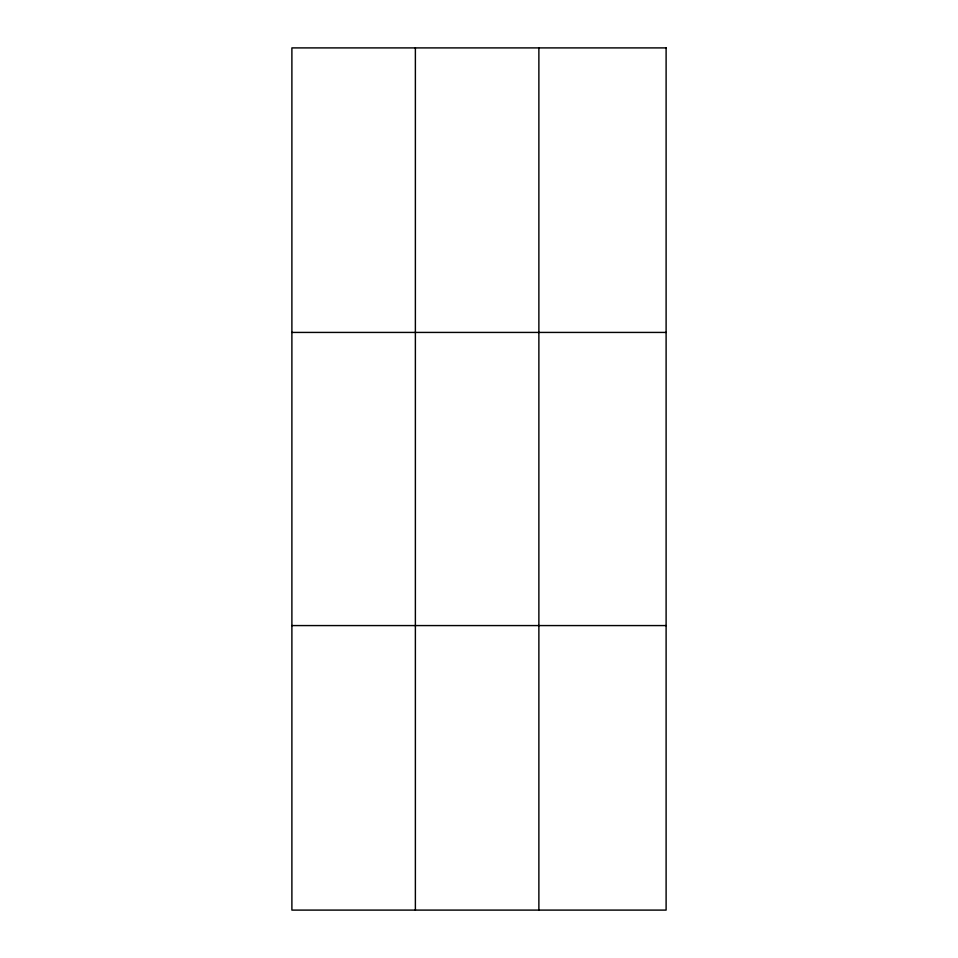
<?xml version="1.0" encoding="UTF-8"?>
<svg xmlns="http://www.w3.org/2000/svg" width="958" height="958" viewBox="0 0 958 958"><rect width="100%" height="100%" fill="white"/><g stroke="black" fill="none" stroke-linecap="round" stroke-linejoin="round"><path stroke-width="1.44" d="M415.377 47.9L415.377 910.1M538.875 47.9L538.875 910.1M291.891 332.426L666.109 332.426M291.891 625.574L666.109 625.574M666.109 47.9L666.109 910.1L291.891 910.1L291.891 47.9L666.109 47.9"/></g></svg>
